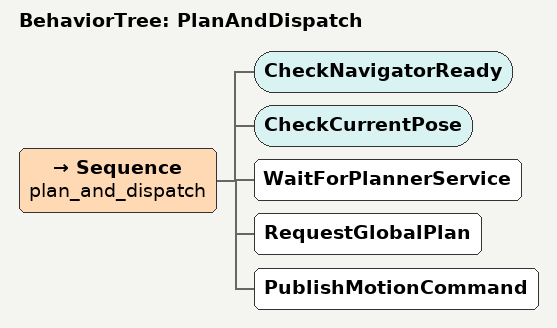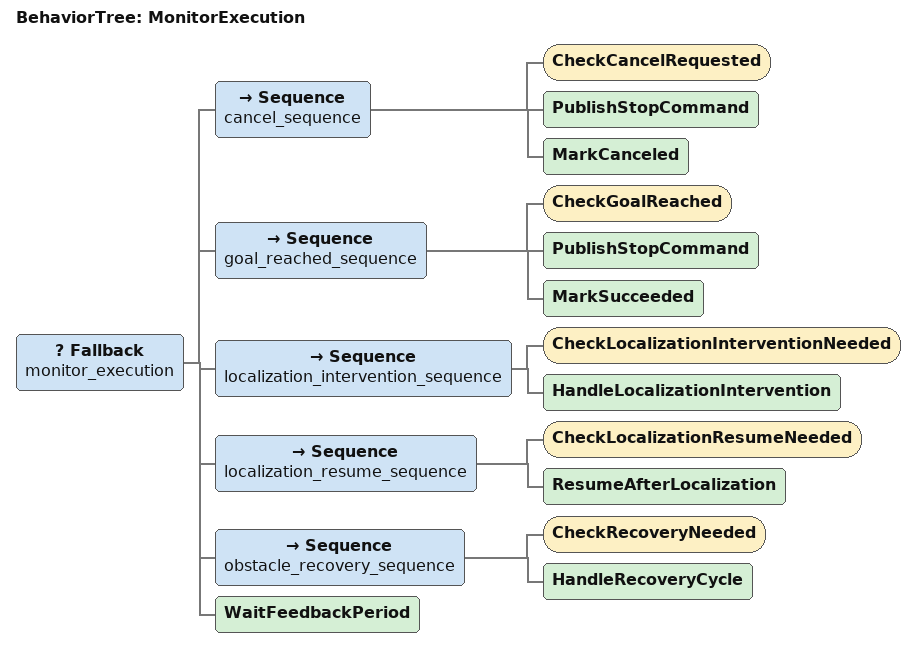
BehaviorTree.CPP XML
<root BTCPP_format="4">
  <BehaviorTree ID="PlanAndDispatch">
    <Sequence name="plan_and_dispatch">
      <CheckNavigatorReady />
      <CheckCurrentPose />
      <WaitForPlannerService />
      <RequestGlobalPlan />
      <PublishMotionCommand />
    </Sequence>
  </BehaviorTree>

  <BehaviorTree ID="MonitorExecution">
    <Fallback name="monitor_execution">
      <Sequence name="cancel_sequence">
        <CheckCancelRequested />
        <PublishStopCommand />
        <MarkCanceled />
      </Sequence>
      <Sequence name="goal_reached_sequence">
        <CheckGoalReached />
        <PublishStopCommand />
        <MarkSucceeded />
      </Sequence>
      <Sequence name="localization_intervention_sequence">
        <CheckLocalizationInterventionNeeded />
        <HandleLocalizationIntervention />
      </Sequence>
      <Sequence name="localization_resume_sequence">
        <CheckLocalizationResumeNeeded />
        <ResumeAfterLocalization />
      </Sequence>
      <Sequence name="obstacle_recovery_sequence">
        <CheckRecoveryNeeded />
        <HandleRecoveryCycle />
      </Sequence>
      <WaitFeedbackPeriod />
    </Fallback>
  </BehaviorTree>
</root>
